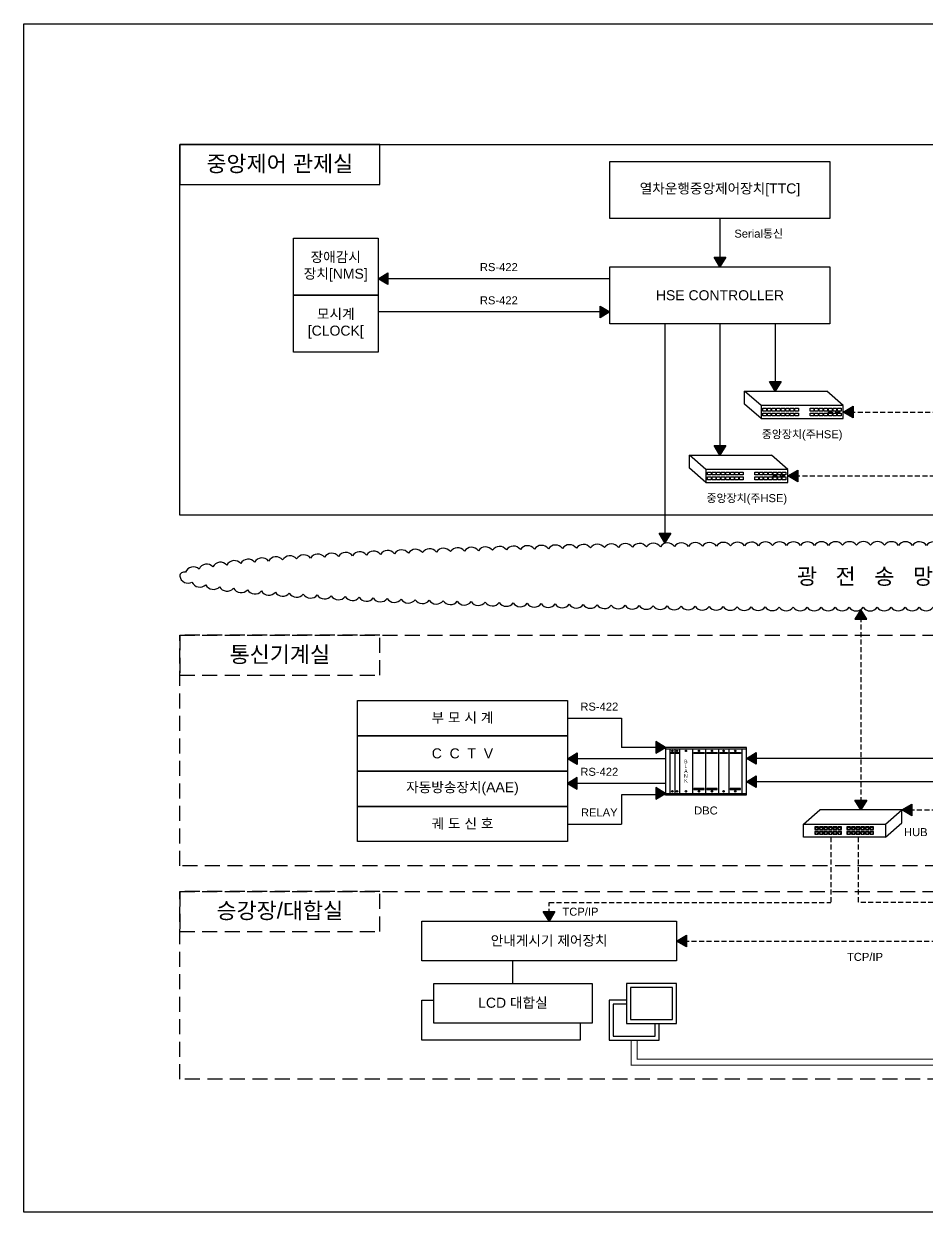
# Model space of a CAD drawing. Header units: millimetres. Extents: x 0 to 841, y 0 to 594.
# Drawn here: x 0 to 452, y 0 to 594 of the extents above; entities that cross this region are included whole.
import ezdxf
from ezdxf.enums import TextEntityAlignment as Align

# ---------------------------------------------------------------- set-up
doc = ezdxf.new("R2010")
doc.units = ezdxf.units.MM
doc.header["$LTSCALE"] = 10
doc.linetypes.add('HIDDEN', pattern=[0.375, 0.25, -0.125])
for name, color, linetype in [('LINE01', 4, 'Continuous'), ('LINE02', 4, 'Continuous'), ('LINE03', 4, 'Continuous'), ('TEXT02', 3, 'Continuous'), ('TEXT03', 3, 'Continuous'), ('TITBOX', 7, 'Continuous')]:
    doc.layers.add(name, color=color, linetype=linetype)
doc.styles.get("Standard").update_dxf_attribs({"font": 'arial.ttf'})

msp = doc.modelspace()

# ---------------------------------------------------------------- hatches: boundary and pattern name
at = {"layer": 'LINE01'}
h = msp.add_hatch(color=256, dxfattribs=at)
h.dxf.hatch_style = 1
h.paths.add_polyline_path([(345.06, 477.39), (347.99, 472.52), (350.91, 477.39)])
h = msp.add_hatch(color=256, dxfattribs=at)
h.dxf.hatch_style = 1
h.paths.add_polyline_path([(181.94, 469.51), (177.07, 466.59), (181.94, 463.67)])
h = msp.add_hatch(color=256, dxfattribs=at)
h.dxf.hatch_style = 1
h.paths.add_polyline_path([(288.1, 447.05), (292.98, 449.97), (288.1, 452.89)])
h = msp.add_hatch(color=256, dxfattribs=at)
h.dxf.hatch_style = 1
h.paths.add_polyline_path([(372.7, 415.17), (375.62, 410.29), (378.54, 415.17)])
h = msp.add_hatch(color=256, dxfattribs=at)
h.dxf.hatch_style = 1
h.paths.add_polyline_path([(414.5, 402.87), (409.62, 399.95), (414.5, 397.03)])
h = msp.add_hatch(color=256, dxfattribs=at)
h.dxf.hatch_style = 1
h.paths.add_polyline_path([(345.06, 383.23), (347.99, 378.35), (350.91, 383.23)])
h = msp.add_hatch(color=256, dxfattribs=at)
h.dxf.hatch_style = 1
h.paths.add_polyline_path([(386.86, 370.93), (381.99, 368.01), (386.86, 365.09)])
h = msp.add_hatch(color=256, dxfattribs=at)
h.dxf.hatch_style = 1
h.paths.add_polyline_path([(317.58, 339.46), (320.5, 334.59), (323.42, 339.46)])
h = msp.add_hatch(color=256, dxfattribs=at)
h.dxf.hatch_style = 1
h.paths.add_polyline_path([(421.34, 296.35), (418.41, 301.22), (415.49, 296.35)])
h = msp.add_hatch(color=256, dxfattribs=at)
h.dxf.hatch_style = 1
h.paths.add_polyline_path([(315.86, 229.39), (320.73, 232.31), (315.86, 235.23)])
h = msp.add_hatch(color=256, dxfattribs=at)
h.dxf.hatch_style = 1
h.paths.add_polyline_path([(276.59, 229.55), (271.72, 226.62), (276.59, 223.7)])
h = msp.add_hatch(color=256, dxfattribs=at)
h.dxf.hatch_style = 1
h.paths.add_polyline_path([(366.06, 229.74), (361.19, 226.82), (366.06, 223.9)])
h = msp.add_hatch(color=256, dxfattribs=at)
h.dxf.hatch_style = 1
h.paths.add_polyline_path([(276.59, 217.26), (271.72, 214.34), (276.59, 211.42)])
h = msp.add_hatch(color=256, dxfattribs=at)
h.dxf.hatch_style = 1
h.paths.add_polyline_path([(366.06, 218.11), (361.19, 215.19), (366.06, 212.27)])
h = msp.add_hatch(color=256, dxfattribs=at)
h.dxf.hatch_style = 1
h.paths.add_polyline_path([(315.86, 206.42), (320.73, 209.34), (315.86, 212.26)])
h = msp.add_hatch(color=256, dxfattribs=at)
h.dxf.hatch_style = 1
h.paths.add_polyline_path([(415.49, 205.98), (418.41, 201.11), (421.34, 205.98)])
h = msp.add_hatch(color=256, dxfattribs=at)
h.dxf.hatch_style = 1
h.paths.add_polyline_path([(443.84, 204.03), (438.97, 201.11), (443.84, 198.19)])
h = msp.add_hatch(color=256, dxfattribs=at)
h.dxf.hatch_style = 1
h.paths.add_polyline_path([(259.69, 150.35), (262.61, 145.47), (265.53, 150.35)])
h = msp.add_hatch(color=256, dxfattribs=at)
h.dxf.hatch_style = 1
h.paths.add_polyline_path([(331.19, 138.45), (326.32, 135.53), (331.19, 132.61)])

# ---------------------------------------------------------------- linework, layer by layer
for p, q in [((347.99, 496.69), (347.99, 472.52)), ((292.98, 466.59), (177.07, 466.59)), ((292.98, 449.97), (177.07, 449.97)), ((320.5, 444.04), (320.5, 334.59)), ((347.99, 444.04), (347.99, 378.35)), ((375.62, 444.04), (375.62, 410.29)), ((271.72, 246.92), (298.77, 246.92)), ((298.77, 246.92), (298.77, 232.31)), ((320.73, 232.31), (298.77, 232.31)), ((320.73, 226.62), (271.72, 226.62)), ((550.56, 226.82), (361.19, 226.82)), ((320.73, 214.34), (271.72, 214.34)), ((579.53, 215.19), (361.19, 215.19)), ((320.73, 208.65), (298.77, 208.65)), ((298.77, 208.65), (298.77, 194.04)), ((271.72, 194.04), (298.77, 194.04)), ((244.51, 114.38), (244.51, 125.59))]:
    msp.add_line(p, q, dxfattribs=at)
at = {"layer": 'LINE01', "linetype": 'HIDDEN'}
for p, q in [((401.84, 399.95), (559.98, 399.95)), ((374.2, 368.01), (568.2, 368.01)), ((418.41, 301.22), (418.41, 201.11)), ((438.97, 201.11), (579.54, 201.11)), ((403.38, 187.52), (403.38, 154.82)), ((417.08, 187.52), (417.08, 154.82)), ((262.61, 145.47), (262.61, 154.82)), ((262.61, 154.82), (403.38, 154.82)), ((578.39, 154.82), (417.08, 154.82)), ((326.32, 135.53), (514.68, 135.53))]:
    msp.add_line(p, q, dxfattribs=at)
at = {"layer": 'LINE01'}
for points in [[(77.99, 533.65), (763.01, 533.65), (763.01, 348.38), (77.99, 348.38)], [(77.99, 513.65), (177.99, 513.65), (177.99, 533.65), (77.99, 533.65)], [(350.91, 477.39), (347.99, 472.52), (345.06, 477.39)], [(181.94, 463.67), (177.07, 466.59), (181.94, 469.51)], [(288.1, 452.89), (292.98, 449.97), (288.1, 447.05)], [(378.54, 415.17), (375.62, 410.29), (372.7, 415.17)], [(414.5, 397.03), (409.62, 399.95), (414.5, 402.87)], [(350.91, 383.23), (347.99, 378.35), (345.06, 383.23)], [(386.86, 365.09), (381.99, 368.01), (386.86, 370.93)], [(323.42, 339.46), (320.5, 334.59), (317.58, 339.46)], [(421.34, 296.35), (418.41, 301.22), (415.49, 296.35)], [(315.86, 229.39), (320.73, 232.31), (315.86, 235.23)], [(276.59, 223.7), (271.72, 226.62), (276.59, 229.55)], [(366.06, 223.9), (361.19, 226.82), (366.06, 229.74)], [(276.59, 217.26), (271.72, 214.34), (276.59, 211.42)], [(366.06, 212.27), (361.19, 215.19), (366.06, 218.11)], [(315.86, 206.42), (320.73, 209.34), (315.86, 212.26)], [(421.34, 205.98), (418.41, 201.11), (415.49, 205.98)], [(443.84, 198.19), (438.97, 201.11), (443.84, 204.03)], [(265.53, 150.35), (262.61, 145.47), (259.69, 150.35)], [(331.19, 132.61), (326.32, 135.53), (331.19, 138.45)]]:
    msp.add_lwpolyline(points, close=True, dxfattribs=at)
at = {"layer": 'LINE01', "linetype": 'HIDDEN', "ltscale": 3}
for points in [[(77.99, 288.38), (514.27, 288.38), (514.27, 173.08), (77.99, 173.08)], [(77.99, 268.38), (177.99, 268.38), (177.99, 288.38), (77.99, 288.38)], [(77.99, 160.33), (763.01, 160.33), (763.01, 66.46), (77.99, 66.46)], [(77.99, 140.33), (177.99, 140.33), (177.99, 160.33), (77.99, 160.33)]]:
    msp.add_lwpolyline(points, close=True, dxfattribs=at)
at = {"layer": 'LINE01', "const_width": 0.5}
for points in [[(303.57, 86.07), (303.57, 73.44), (703.86, 73.44), (703.86, 181.32)], [(306.57, 86.07), (306.57, 76.44), (700.86, 76.44), (700.86, 181.32)]]:
    msp.add_lwpolyline(points, dxfattribs=at)
at = {"layer": 'LINE02', "linetype": 'Continuous'}
for points in [[(292.98, 525.17), (402.99, 525.17), (402.99, 496.69), (292.98, 496.69)], [(134.81, 486.76), (177.07, 486.76), (177.07, 458.28), (134.81, 458.28)], [(292.98, 472.52), (402.99, 472.52), (402.99, 444.04), (292.98, 444.04)], [(134.81, 458.28), (177.07, 458.28), (177.07, 429.8), (134.81, 429.8)], [(198.9, 145.47), (326.32, 145.47), (326.32, 125.59), (198.9, 125.59)]]:
    msp.add_lwpolyline(points, close=True, dxfattribs=at)
at = {"layer": 'LINE02'}
msp.add_lwpolyline([(458.22, 333.24, 0.520567), (451.22, 333.27, 0.520567), (444.22, 333.3, 0.520567), (437.22, 333.31, 0.520567), (430.22, 333.33, 0.520567), (423.22, 333.33, 0.520567), (416.22, 333.33, 0.520567), (409.22, 333.32, 0.520567), (402.22, 333.31, 0.520567), (395.22, 333.29, 0.520567), (388.22, 333.26, 0.520567), (381.22, 333.23, 0.520567), (374.22, 333.19, 0.520567), (367.22, 333.14, 0.520567), (360.22, 333.09, 0.520567), (353.22, 333.03, 0.520567), (346.22, 332.96, 0.520567), (339.22, 332.89, 0.520567), (332.22, 332.81, 0.520567), (325.22, 332.72, 0.520567), (318.22, 332.63, 0.520567), (311.22, 332.52, 0.520567), (304.22, 332.41, 0.520567), (297.22, 332.29, 0.520567), (290.23, 332.17, 0.520567), (283.23, 332.03, 0.520567), (276.23, 331.89, 0.520567), (269.23, 331.74, 0.520567), (262.23, 331.58, 0.520567), (255.23, 331.41, 0.520567), (248.24, 331.23, 0.520567), (241.24, 331.04, 0.520567), (234.24, 330.84, 0.520567), (227.24, 330.63, 0.520567), (220.25, 330.41, 0.520567), (213.25, 330.18, 0.520567), (206.26, 329.93, 0.520567), (199.26, 329.67, 0.520567), (192.27, 329.39, 0.520567), (185.27, 329.1, 0.520567), (178.28, 328.79, 0.520567), (171.29, 328.47, 0.520567), (164.3, 328.12, 0.520567), (157.31, 327.76, 0.520567), (150.32, 327.36, 0.520567), (143.33, 326.94, 0.520567), (136.34, 326.49, 0.520567), (129.36, 326, 0.520567), (122.38, 325.47, 0.520567), (115.41, 324.88, 0.520567), (108.44, 324.23, 0.520567), (101.48, 323.48, 0.520567), (94.53, 322.6, 0.520567), (87.62, 321.49, 0.520567), (80.83, 319.83, 0.520567), (77.99, 317.85, 0.520567), (84.07, 314.94, 0.520567), (90.95, 313.63, 0.520567), (97.88, 312.64, 0.520567), (104.83, 311.84, 0.520567), (111.8, 311.14, 0.520567), (118.77, 310.52, 0.520567), (125.75, 309.96, 0.520567), (132.73, 309.45, 0.520567), (139.71, 308.98, 0.520567), (146.7, 308.54, 0.520567), (153.69, 308.13, 0.520567), (160.68, 307.75, 0.520567), (167.67, 307.4, 0.520567), (174.66, 307.06, 0.520567), (181.65, 306.75, 0.520567), (188.65, 306.45, 0.520567), (195.64, 306.16, 0.520567), (202.63, 305.9, 0.520567), (209.63, 305.64, 0.520567), (216.63, 305.4, 0.520567), (223.62, 305.17, 0.520567), (230.62, 304.96, 0.520567), (237.62, 304.75, 0.520567), (244.61, 304.56, 0.520567), (251.61, 304.37, 0.520567), (258.61, 304.2, 0.520567), (265.61, 304.03, 0.520567), (272.6, 303.88, 0.520567), (279.6, 303.73, 0.520567), (286.6, 303.59, 0.520567), (293.6, 303.46, 0.520567), (300.6, 303.34, 0.520567), (307.6, 303.22, 0.520567), (314.6, 303.12, 0.520567), (321.6, 303.02, 0.520567), (328.6, 302.93, 0.520567), (335.6, 302.84, 0.520567), (342.6, 302.76, 0.520567), (349.59, 302.69, 0.520567), (356.59, 302.63, 0.520567), (363.59, 302.57, 0.520567), (370.59, 302.52, 0.520567), (377.59, 302.48, 0.520567), (384.59, 302.44, 0.520567), (391.59, 302.41, 0.520567), (398.59, 302.39, 0.520567), (405.59, 302.37, 0.520567), (412.59, 302.36, 0.520567), (419.59, 302.36, 0.520567), (426.59, 302.36, 0.520567), (433.59, 302.37, 0.520567), (440.59, 302.39, 0.520567), (447.59, 302.41, 0.520567), (454.59, 302.44, 0.520567)], format="xyb", dxfattribs=at)
for points in [[(166.85, 255.74), (271.72, 255.74), (271.72, 238.11), (166.85, 238.11)], [(166.85, 238.11), (271.72, 238.11), (271.72, 220.48), (166.85, 220.48)], [(166.85, 220.48), (271.72, 220.48), (271.72, 202.85), (166.85, 202.85)], [(166.85, 202.85), (271.72, 202.85), (271.72, 185.22), (166.85, 185.22)], [(204.91, 114.38), (284.11, 114.38), (284.11, 94.49), (204.91, 94.49)]]:
    msp.add_lwpolyline(points, close=True, dxfattribs=at)
msp.add_lwpolyline([(278.09, 94.49), (278.09, 86.07), (198.9, 86.07), (198.9, 105.96), (204.91, 105.96)], dxfattribs=at)
at = {"layer": 'LINE03', "linetype": 'Continuous'}
for p, q in [((320.73, 231.62), (361.19, 231.62)), ((323.02, 231.62), (323.02, 209.34)), ((323.99, 230.39), (324.39, 230.8)), ((325.36, 231.62), (325.36, 209.34)), ((326.33, 230.39), (326.74, 230.8)), ((327.71, 231.62), (327.71, 209.34)), ((330.76, 230.39), (331.17, 230.8)), ((334.22, 231.62), (334.22, 209.34)), ((337.28, 230.39), (337.68, 230.8)), ((340.74, 231.62), (340.74, 209.34)), ((343.79, 230.39), (344.2, 230.8)), ((347.25, 231.62), (347.25, 209.34)), ((349.62, 230.39), (350.02, 230.8)), ((352.39, 231.62), (352.39, 209.34)), ((355.45, 230.39), (355.85, 230.8)), ((358.91, 231.62), (358.91, 209.34)), ((320.73, 209.34), (361.19, 209.34)), ((323.99, 210.17), (324.39, 210.57)), ((326.33, 210.17), (326.74, 210.57)), ((330.76, 210.17), (331.17, 210.57)), ((337.28, 210.17), (337.68, 210.57)), ((343.79, 210.17), (344.2, 210.57)), ((349.62, 210.17), (350.02, 210.57)), ((355.45, 210.17), (355.85, 210.57))]:
    msp.add_line(p, q, dxfattribs=at)
at = {"layer": 'LINE03', "linetype": 'Continuous', "flags": 128}
for points in [[(368.51, 403.2), (360.32, 410.29)], [(360.32, 403.8), (360.32, 410.29)], [(360.32, 410.29), (401.44, 410.29)], [(409.62, 403.2), (401.44, 410.29)], [(368.51, 396.71), (360.32, 403.8)], [(340.87, 371.26), (332.69, 378.35)], [(332.69, 371.86), (332.69, 378.35)], [(332.69, 378.35), (373.8, 378.35)], [(381.99, 371.26), (373.8, 378.35)], [(340.87, 364.77), (332.69, 371.86)], [(389.67, 194.02), (397.86, 201.11)], [(438.97, 201.11), (397.86, 201.11)], [(430.79, 194.02), (438.97, 201.11)], [(438.97, 194.62), (438.97, 201.11)], [(396.02, 191.24), (396.02, 191.5), (395.63, 191.72), (395.63, 192.44)], [(395.63, 192.44), (397.01, 192.44), (397.01, 191.72), (396.62, 191.5), (396.62, 191.24)], [(398.31, 191.24), (398.31, 191.5), (397.93, 191.72), (397.93, 192.44)], [(397.93, 192.44), (399.31, 192.44), (399.31, 191.72), (398.92, 191.5), (398.92, 191.24)], [(400.61, 191.24), (400.61, 191.5), (400.22, 191.72), (400.22, 192.44)], [(400.22, 192.44), (401.6, 192.44), (401.6, 191.72), (401.21, 191.5), (401.21, 191.24)], [(402.9, 191.24), (402.9, 191.5), (402.52, 191.72), (402.52, 192.44)], [(402.52, 192.44), (403.9, 192.44), (403.9, 191.72), (403.51, 191.5), (403.51, 191.24)], [(405.2, 191.24), (405.2, 191.5), (404.81, 191.72), (404.81, 192.44)], [(404.81, 192.44), (406.19, 192.44), (406.19, 191.72), (405.8, 191.5), (405.8, 191.24)], [(407.49, 191.24), (407.49, 191.5), (407.1, 191.72), (407.1, 192.44)], [(407.1, 192.44), (408.48, 192.44), (408.48, 191.72), (408.1, 191.5), (408.1, 191.24)], [(412.09, 191.24), (412.09, 191.5), (411.71, 191.72), (411.71, 192.44)], [(411.71, 192.44), (413.09, 192.44), (413.09, 191.72), (412.7, 191.5), (412.7, 191.24)], [(414.39, 191.24), (414.39, 191.5), (414, 191.72), (414, 192.44)], [(414, 192.44), (415.38, 192.44), (415.38, 191.72), (414.99, 191.5), (414.99, 191.24)], [(416.68, 191.24), (416.68, 191.5), (416.3, 191.72), (416.3, 192.44)], [(416.3, 192.44), (417.68, 192.44), (417.68, 191.72), (417.29, 191.5), (417.29, 191.24)], [(418.98, 191.24), (418.98, 191.5), (418.59, 191.72), (418.59, 192.44)], [(418.59, 192.44), (419.97, 192.44), (419.97, 191.72), (419.58, 191.5), (419.58, 191.24)], [(421.27, 191.24), (421.27, 191.5), (420.88, 191.72), (420.88, 192.44)], [(420.88, 192.44), (422.26, 192.44), (422.26, 191.72), (421.88, 191.5), (421.88, 191.24)], [(423.57, 191.24), (423.57, 191.5), (423.18, 191.72), (423.18, 192.44)], [(423.18, 192.44), (424.56, 192.44), (424.56, 191.72), (424.17, 191.5), (424.17, 191.24)], [(430.79, 187.52), (438.97, 194.62)], [(396.02, 188.88), (396.02, 189.13), (395.63, 189.36), (395.63, 190.07)], [(395.63, 190.07), (397.01, 190.07), (397.01, 189.36), (396.62, 189.13), (396.62, 188.88)], [(398.31, 188.88), (398.31, 189.13), (397.93, 189.36), (397.93, 190.07)], [(397.93, 190.07), (399.31, 190.07), (399.31, 189.36), (398.92, 189.13), (398.92, 188.88)], [(400.61, 188.88), (400.61, 189.13), (400.22, 189.36), (400.22, 190.07)], [(400.22, 190.07), (401.6, 190.07), (401.6, 189.36), (401.21, 189.13), (401.21, 188.88)], [(402.9, 188.88), (402.9, 189.13), (402.52, 189.36), (402.52, 190.07)], [(402.52, 190.07), (403.9, 190.07), (403.9, 189.36), (403.51, 189.13), (403.51, 188.88)], [(405.2, 188.88), (405.2, 189.13), (404.81, 189.36), (404.81, 190.07)], [(404.81, 190.07), (406.19, 190.07), (406.19, 189.36), (405.8, 189.13), (405.8, 188.88)], [(407.49, 188.88), (407.49, 189.13), (407.1, 189.36), (407.1, 190.07)], [(407.1, 190.07), (408.48, 190.07), (408.48, 189.36), (408.1, 189.13), (408.1, 188.88)], [(412.09, 188.88), (412.09, 189.13), (411.71, 189.36), (411.71, 190.07)], [(411.71, 190.07), (413.09, 190.07), (413.09, 189.36), (412.7, 189.13), (412.7, 188.88)], [(414.39, 188.88), (414.39, 189.13), (414, 189.36), (414, 190.07)], [(414, 190.07), (415.38, 190.07), (415.38, 189.36), (414.99, 189.13), (414.99, 188.88)], [(416.68, 188.88), (416.68, 189.13), (416.3, 189.36), (416.3, 190.07)], [(416.3, 190.07), (417.68, 190.07), (417.68, 189.36), (417.29, 189.13), (417.29, 188.88)], [(418.98, 188.88), (418.98, 189.13), (418.59, 189.36), (418.59, 190.07)], [(418.59, 190.07), (419.97, 190.07), (419.97, 189.36), (419.58, 189.13), (419.58, 188.88)], [(421.27, 188.88), (421.27, 189.13), (420.88, 189.36), (420.88, 190.07)], [(420.88, 190.07), (422.26, 190.07), (422.26, 189.36), (421.88, 189.13), (421.88, 188.88)], [(423.57, 188.88), (423.57, 189.13), (423.18, 189.36), (423.18, 190.07)], [(423.18, 190.07), (424.56, 190.07), (424.56, 189.36), (424.17, 189.13), (424.17, 188.88)]]:
    msp.add_lwpolyline(points, dxfattribs=at)
for points in [[(409.62, 403.2), (368.51, 403.2), (368.51, 396.71), (409.62, 396.71)], [(369.38, 401.82), (371.2, 401.82), (371.2, 400.43), (369.38, 400.43)], [(369.38, 399.45), (371.2, 399.45), (371.2, 398.06), (369.38, 398.06)], [(371.68, 401.82), (373.49, 401.82), (373.49, 400.43), (371.68, 400.43)], [(371.68, 401.82), (373.49, 401.82), (373.49, 400.43), (371.68, 400.43)], [(371.68, 399.45), (373.49, 399.45), (373.49, 398.06), (371.68, 398.06)], [(371.68, 399.45), (373.49, 399.45), (373.49, 398.06), (371.68, 398.06)], [(373.97, 401.82), (375.78, 401.82), (375.78, 400.43), (373.97, 400.43)], [(373.97, 401.82), (375.78, 401.82), (375.78, 400.43), (373.97, 400.43)], [(373.97, 399.45), (375.78, 399.45), (375.78, 398.06), (373.97, 398.06)], [(373.97, 399.45), (375.78, 399.45), (375.78, 398.06), (373.97, 398.06)], [(376.27, 401.82), (378.08, 401.82), (378.08, 400.43), (376.27, 400.43)], [(376.27, 401.82), (378.08, 401.82), (378.08, 400.43), (376.27, 400.43)], [(376.27, 399.45), (378.08, 399.45), (378.08, 398.06), (376.27, 398.06)], [(376.27, 399.45), (378.08, 399.45), (378.08, 398.06), (376.27, 398.06)], [(378.56, 401.82), (380.37, 401.82), (380.37, 400.43), (378.56, 400.43)], [(378.56, 401.82), (380.37, 401.82), (380.37, 400.43), (378.56, 400.43)], [(378.56, 399.45), (380.37, 399.45), (380.37, 398.06), (378.56, 398.06)], [(378.56, 399.45), (380.37, 399.45), (380.37, 398.06), (378.56, 398.06)], [(380.86, 401.82), (382.67, 401.82), (382.67, 400.43), (380.86, 400.43)], [(380.86, 401.82), (382.67, 401.82), (382.67, 400.43), (380.86, 400.43)], [(380.86, 399.45), (382.67, 399.45), (382.67, 398.06), (380.86, 398.06)], [(380.86, 399.45), (382.67, 399.45), (382.67, 398.06), (380.86, 398.06)], [(383.15, 401.82), (384.96, 401.82), (384.96, 400.43), (383.15, 400.43)], [(383.15, 401.82), (384.96, 401.82), (384.96, 400.43), (383.15, 400.43)], [(383.15, 399.45), (384.96, 399.45), (384.96, 398.06), (383.15, 398.06)], [(383.15, 399.45), (384.96, 399.45), (384.96, 398.06), (383.15, 398.06)], [(385.44, 401.82), (387.26, 401.82), (387.26, 400.43), (385.44, 400.43)], [(385.44, 401.82), (387.26, 401.82), (387.26, 400.43), (385.44, 400.43)], [(385.44, 399.45), (387.26, 399.45), (387.26, 398.06), (385.44, 398.06)], [(385.44, 399.45), (387.26, 399.45), (387.26, 398.06), (385.44, 398.06)], [(393.03, 401.82), (394.84, 401.82), (394.84, 400.43), (393.03, 400.43)], [(393.03, 401.82), (394.84, 401.82), (394.84, 400.43), (393.03, 400.43)], [(393.03, 399.45), (394.84, 399.45), (394.84, 398.06), (393.03, 398.06)], [(393.03, 399.45), (394.84, 399.45), (394.84, 398.06), (393.03, 398.06)], [(395.32, 401.82), (397.13, 401.82), (397.13, 400.43), (395.32, 400.43)], [(395.32, 401.82), (397.13, 401.82), (397.13, 400.43), (395.32, 400.43)], [(395.32, 399.45), (397.13, 399.45), (397.13, 398.06), (395.32, 398.06)], [(395.32, 399.45), (397.13, 399.45), (397.13, 398.06), (395.32, 398.06)], [(397.61, 401.82), (399.43, 401.82), (399.43, 400.43), (397.61, 400.43)], [(397.61, 401.82), (399.43, 401.82), (399.43, 400.43), (397.61, 400.43)], [(397.61, 399.45), (399.43, 399.45), (399.43, 398.06), (397.61, 398.06)], [(397.61, 399.45), (399.43, 399.45), (399.43, 398.06), (397.61, 398.06)], [(399.91, 401.82), (401.72, 401.82), (401.72, 400.43), (399.91, 400.43)], [(399.91, 401.82), (401.72, 401.82), (401.72, 400.43), (399.91, 400.43)], [(399.91, 399.45), (401.72, 399.45), (401.72, 398.06), (399.91, 398.06)], [(399.91, 399.45), (401.72, 399.45), (401.72, 398.06), (399.91, 398.06)], [(402.2, 401.82), (404.02, 401.82), (404.02, 400.43), (402.2, 400.43)], [(402.2, 401.82), (404.02, 401.82), (404.02, 400.43), (402.2, 400.43)], [(402.2, 399.45), (404.02, 399.45), (404.02, 398.06), (402.2, 398.06)], [(402.2, 399.45), (404.02, 399.45), (404.02, 398.06), (402.2, 398.06)], [(404.5, 401.82), (406.31, 401.82), (406.31, 400.43), (404.5, 400.43)], [(404.5, 401.82), (406.31, 401.82), (406.31, 400.43), (404.5, 400.43)], [(404.5, 399.45), (406.31, 399.45), (406.31, 398.06), (404.5, 398.06)], [(404.5, 399.45), (406.31, 399.45), (406.31, 398.06), (404.5, 398.06)], [(406.79, 401.82), (408.6, 401.82), (408.6, 400.43), (406.79, 400.43)], [(406.79, 401.82), (408.6, 401.82), (408.6, 400.43), (406.79, 400.43)], [(406.79, 399.45), (408.6, 399.45), (408.6, 398.06), (406.79, 398.06)], [(406.79, 399.45), (408.6, 399.45), (408.6, 398.06), (406.79, 398.06)], [(341.75, 369.88), (343.56, 369.88), (343.56, 368.49), (341.75, 368.49)], [(344.04, 369.88), (345.85, 369.88), (345.85, 368.49), (344.04, 368.49)], [(344.04, 369.88), (345.85, 369.88), (345.85, 368.49), (344.04, 368.49)], [(346.34, 369.88), (348.15, 369.88), (348.15, 368.49), (346.34, 368.49)], [(346.34, 369.88), (348.15, 369.88), (348.15, 368.49), (346.34, 368.49)], [(348.63, 369.88), (350.44, 369.88), (350.44, 368.49), (348.63, 368.49)], [(348.63, 369.88), (350.44, 369.88), (350.44, 368.49), (348.63, 368.49)], [(350.93, 369.88), (352.74, 369.88), (352.74, 368.49), (350.93, 368.49)], [(350.93, 369.88), (352.74, 369.88), (352.74, 368.49), (350.93, 368.49)], [(353.22, 369.88), (355.03, 369.88), (355.03, 368.49), (353.22, 368.49)], [(353.22, 369.88), (355.03, 369.88), (355.03, 368.49), (353.22, 368.49)], [(355.51, 369.88), (357.33, 369.88), (357.33, 368.49), (355.51, 368.49)], [(355.51, 369.88), (357.33, 369.88), (357.33, 368.49), (355.51, 368.49)], [(357.81, 369.88), (359.62, 369.88), (359.62, 368.49), (357.81, 368.49)], [(357.81, 369.88), (359.62, 369.88), (359.62, 368.49), (357.81, 368.49)], [(365.39, 369.88), (367.2, 369.88), (367.2, 368.49), (365.39, 368.49)], [(365.39, 369.88), (367.2, 369.88), (367.2, 368.49), (365.39, 368.49)], [(367.68, 369.88), (369.5, 369.88), (369.5, 368.49), (367.68, 368.49)], [(367.68, 369.88), (369.5, 369.88), (369.5, 368.49), (367.68, 368.49)], [(369.98, 369.88), (371.79, 369.88), (371.79, 368.49), (369.98, 368.49)], [(369.98, 369.88), (371.79, 369.88), (371.79, 368.49), (369.98, 368.49)], [(372.27, 369.88), (374.08, 369.88), (374.08, 368.49), (372.27, 368.49)], [(372.27, 369.88), (374.08, 369.88), (374.08, 368.49), (372.27, 368.49)], [(374.57, 369.88), (376.38, 369.88), (376.38, 368.49), (374.57, 368.49)], [(374.57, 369.88), (376.38, 369.88), (376.38, 368.49), (374.57, 368.49)], [(376.86, 369.88), (378.67, 369.88), (378.67, 368.49), (376.86, 368.49)], [(376.86, 369.88), (378.67, 369.88), (378.67, 368.49), (376.86, 368.49)], [(379.16, 369.88), (380.97, 369.88), (380.97, 368.49), (379.16, 368.49)], [(379.16, 369.88), (380.97, 369.88), (380.97, 368.49), (379.16, 368.49)], [(341.75, 367.51), (343.56, 367.51), (343.56, 366.12), (341.75, 366.12)], [(344.04, 367.51), (345.85, 367.51), (345.85, 366.12), (344.04, 366.12)], [(344.04, 367.51), (345.85, 367.51), (345.85, 366.12), (344.04, 366.12)], [(346.34, 367.51), (348.15, 367.51), (348.15, 366.12), (346.34, 366.12)], [(346.34, 367.51), (348.15, 367.51), (348.15, 366.12), (346.34, 366.12)], [(348.63, 367.51), (350.44, 367.51), (350.44, 366.12), (348.63, 366.12)], [(348.63, 367.51), (350.44, 367.51), (350.44, 366.12), (348.63, 366.12)], [(350.93, 367.51), (352.74, 367.51), (352.74, 366.12), (350.93, 366.12)], [(350.93, 367.51), (352.74, 367.51), (352.74, 366.12), (350.93, 366.12)], [(353.22, 367.51), (355.03, 367.51), (355.03, 366.12), (353.22, 366.12)], [(353.22, 367.51), (355.03, 367.51), (355.03, 366.12), (353.22, 366.12)], [(355.51, 367.51), (357.33, 367.51), (357.33, 366.12), (355.51, 366.12)], [(355.51, 367.51), (357.33, 367.51), (357.33, 366.12), (355.51, 366.12)], [(357.81, 367.51), (359.62, 367.51), (359.62, 366.12), (357.81, 366.12)], [(357.81, 367.51), (359.62, 367.51), (359.62, 366.12), (357.81, 366.12)], [(365.39, 367.51), (367.2, 367.51), (367.2, 366.12), (365.39, 366.12)], [(365.39, 367.51), (367.2, 367.51), (367.2, 366.12), (365.39, 366.12)], [(367.68, 367.51), (369.5, 367.51), (369.5, 366.12), (367.68, 366.12)], [(367.68, 367.51), (369.5, 367.51), (369.5, 366.12), (367.68, 366.12)], [(369.98, 367.51), (371.79, 367.51), (371.79, 366.12), (369.98, 366.12)], [(369.98, 367.51), (371.79, 367.51), (371.79, 366.12), (369.98, 366.12)], [(372.27, 367.51), (374.08, 367.51), (374.08, 366.12), (372.27, 366.12)], [(372.27, 367.51), (374.08, 367.51), (374.08, 366.12), (372.27, 366.12)], [(374.57, 367.51), (376.38, 367.51), (376.38, 366.12), (374.57, 366.12)], [(374.57, 367.51), (376.38, 367.51), (376.38, 366.12), (374.57, 366.12)], [(376.86, 367.51), (378.67, 367.51), (378.67, 366.12), (376.86, 366.12)], [(376.86, 367.51), (378.67, 367.51), (378.67, 366.12), (376.86, 366.12)], [(379.16, 367.51), (380.97, 367.51), (380.97, 366.12), (379.16, 366.12)], [(379.16, 367.51), (380.97, 367.51), (380.97, 366.12), (379.16, 366.12)], [(325.02, 229.74), (325.02, 229.22), (323.36, 229.22), (323.36, 229.74)], [(327.37, 229.74), (327.37, 229.22), (325.71, 229.22), (325.71, 229.74)], [(340.05, 229.74), (340.05, 229.22), (334.91, 229.22), (334.91, 229.74)], [(346.56, 229.74), (346.56, 229.22), (341.42, 229.22), (341.42, 229.74)], [(351.71, 229.74), (351.71, 229.22), (347.94, 229.22), (347.94, 229.74)], [(358.22, 229.74), (358.22, 229.22), (353.08, 229.22), (353.08, 229.74)], [(340.05, 211.22), (340.05, 211.74), (334.91, 211.74), (334.91, 211.22)], [(346.56, 211.22), (346.56, 211.74), (341.42, 211.74), (341.42, 211.22)], [(358.22, 211.22), (358.22, 211.74), (353.08, 211.74), (353.08, 211.22)], [(395.41, 191.24), (397.24, 191.24), (397.24, 192.64), (395.41, 192.64)], [(397.22, 190.27), (395.41, 190.27), (395.41, 188.88), (397.22, 188.88)], [(397.22, 190.27), (395.41, 190.27), (395.41, 188.88), (397.22, 188.88)], [(397.7, 191.24), (399.53, 191.24), (399.53, 192.64), (397.7, 192.64)], [(397.7, 188.88), (399.53, 188.88), (399.53, 190.27), (397.7, 190.27)], [(399.99, 191.24), (401.83, 191.24), (401.83, 192.64), (399.99, 192.64)], [(399.99, 188.88), (401.83, 188.88), (401.83, 190.27), (399.99, 190.27)], [(402.29, 191.24), (404.12, 191.24), (404.12, 192.64), (402.29, 192.64)], [(402.29, 188.88), (404.12, 188.88), (404.12, 190.27), (402.29, 190.27)], [(404.58, 191.24), (406.42, 191.24), (406.42, 192.64), (404.58, 192.64)], [(404.58, 188.88), (406.42, 188.88), (406.42, 190.27), (404.58, 190.27)], [(406.88, 191.24), (408.71, 191.24), (408.71, 192.64), (406.88, 192.64)], [(406.88, 188.88), (408.71, 188.88), (408.71, 190.27), (406.88, 190.27)], [(411.48, 191.24), (413.31, 191.24), (413.31, 192.64), (411.48, 192.64)], [(413.29, 190.27), (411.48, 190.27), (411.48, 188.88), (413.29, 188.88)], [(413.29, 190.27), (411.48, 190.27), (411.48, 188.88), (413.29, 188.88)], [(413.77, 191.24), (415.61, 191.24), (415.61, 192.64), (413.77, 192.64)], [(413.77, 188.88), (415.61, 188.88), (415.61, 190.27), (413.77, 190.27)], [(416.07, 191.24), (417.9, 191.24), (417.9, 192.64), (416.07, 192.64)], [(416.07, 188.88), (417.9, 188.88), (417.9, 190.27), (416.07, 190.27)], [(418.36, 191.24), (420.2, 191.24), (420.2, 192.64), (418.36, 192.64)], [(418.36, 188.88), (420.2, 188.88), (420.2, 190.27), (418.36, 190.27)], [(420.66, 191.24), (422.49, 191.24), (422.49, 192.64), (420.66, 192.64)], [(420.66, 188.88), (422.49, 188.88), (422.49, 190.27), (420.66, 190.27)], [(422.95, 191.24), (424.79, 191.24), (424.79, 192.64), (422.95, 192.64)], [(422.95, 188.88), (424.79, 188.88), (424.79, 190.27), (422.95, 190.27)]]:
    msp.add_lwpolyline(points, close=True, dxfattribs=at)
at = {"layer": 'LINE03', "linetype": 'Continuous'}
for points in [[(381.99, 371.26), (340.87, 371.26), (340.87, 364.77), (381.99, 364.77)], [(389.67, 194.02), (430.79, 194.02), (430.79, 187.52), (389.67, 187.52)], [(301.32, 94.38), (326.32, 94.38), (326.32, 114.38), (301.32, 114.38)], [(303.32, 96.38), (324.32, 96.38), (324.32, 112.38), (303.32, 112.38)]]:
    msp.add_lwpolyline(points, close=True, dxfattribs=at)
at = {"layer": 'LINE03'}
msp.add_lwpolyline([(320.73, 208.65), (361.19, 208.65), (361.19, 232.31), (320.73, 232.31)], close=True, dxfattribs=at)
at = {"layer": 'LINE03', "linetype": 'Continuous'}
for points in [[(301.32, 106.07), (292.57, 106.07), (292.57, 86.07), (317.57, 86.07), (317.57, 94.38)], [(301.32, 104.07), (294.57, 104.07), (294.57, 88.07), (315.57, 88.07), (315.57, 94.38)]]:
    msp.add_lwpolyline(points, dxfattribs=at)
for centre, radius in [((324.19, 230.59), 0.343), ((324.19, 230.59), 0.286), ((326.54, 230.59), 0.343), ((326.54, 230.59), 0.286), ((330.97, 230.59), 0.343), ((330.97, 230.59), 0.286), ((337.48, 230.59), 0.343), ((337.48, 230.59), 0.286), ((343.99, 230.59), 0.343), ((343.99, 230.59), 0.286), ((349.82, 230.59), 0.343), ((349.82, 230.59), 0.286), ((355.65, 230.59), 0.343), ((355.65, 230.59), 0.286), ((324.19, 210.37), 0.343), ((324.19, 210.37), 0.286), ((326.54, 210.37), 0.343), ((326.54, 210.37), 0.286), ((330.97, 210.37), 0.343), ((330.97, 210.37), 0.286), ((337.48, 210.37), 0.343), ((337.48, 210.37), 0.286), ((343.99, 210.37), 0.343), ((343.99, 210.37), 0.286), ((349.82, 210.37), 0.343), ((349.82, 210.37), 0.286), ((355.65, 210.37), 0.343), ((355.65, 210.37), 0.286)]:
    msp.add_circle(centre, radius, dxfattribs=at)
at = {"layer": 'TITBOX', "color": 1, "flags": 128}
msp.add_lwpolyline([(0, 594), (841, 594), (841, 0), (0, 0)], close=True, dxfattribs=at)

# ---------------------------------------------------------------- texts
at = {"layer": 'LINE03', "linetype": 'Continuous'}
for s, p in [('B', (330.97, 225.28)), ('A', (330.97, 220.48)), ('L', (330.97, 222.88)), ('N', (330.97, 218.08)), ('K', (330.97, 215.68))]:
    msp.add_text(s, height=1.8, dxfattribs=at).set_placement(p, align=Align.MIDDLE)
at = {"layer": 'TEXT02', "attachment_point": 5}
for s, insert, char_height, width in [('중앙제어 관제실', (127.99, 523.65), 8, 100), ('열차운행중앙제어장치[TTC]', (347.99, 510.93), 5, 110.0185), ('장애감시\\P장치[NMS]', (155.94, 472.52), 5, 42.2598), ('HSE CONTROLLER', (347.99, 458.28), 5, 110.0185), ('모시계\\P[CLOCK[', (155.94, 444.04), 5, 42.2598), ('광   전   송   망', (420.5, 317.42), 8, 685.0218), ('통신기계실', (127.99, 278.38), 8, 100), ('부 모 시 계', (219.28, 246.92), 5, 104.8751), ('C  C  T  V', (219.28, 229.3), 5, 104.8751), ('자동방송장치(AAE)', (219.28, 211.67), 5, 104.8751), ('궤 도 신 호', (219.28, 194.04), 5, 104.8751), ('승강장/대합실', (127.99, 150.33), 8, 100), ('안내게시기 제어장치', (262.61, 135.53), 5, 127.427), ('LCD 대합실', (244.51, 104.43), 5, 79.1975)]:
    msp.add_mtext(s, dxfattribs=dict(at, insert=insert, char_height=char_height, width=width))
at = {"layer": 'TEXT03'}
for s, p in [('Serial통신', (367.36, 489.11)), ('RS-422', (237.46, 472.38)), ('RS-422', (237.46, 455.76)), ('중앙장치(주HSE)', (389.07, 388.84)), ('중앙장치(주HSE)', (361.43, 356.9)), ('RS-422', (287.68, 252.71)), ('RS-422', (287.68, 220.13)), ('DBC', (340.96, 200.79)), ('RELAY', (287.68, 199.83)), ('TCP/IP', (278.26, 150.2)), ('TCP/IP', (420.5, 127.63))]:
    msp.add_text(s, height=4, dxfattribs=at).set_placement(p, align=Align.MIDDLE_CENTER)
at = {"layer": 'TEXT03', "insert": (439.98, 191.98), "char_height": 4, "width": 36.5106, "attachment_point": 1}
msp.add_mtext('HUB', dxfattribs=at)

doc.saveas('drawing.dxf')
